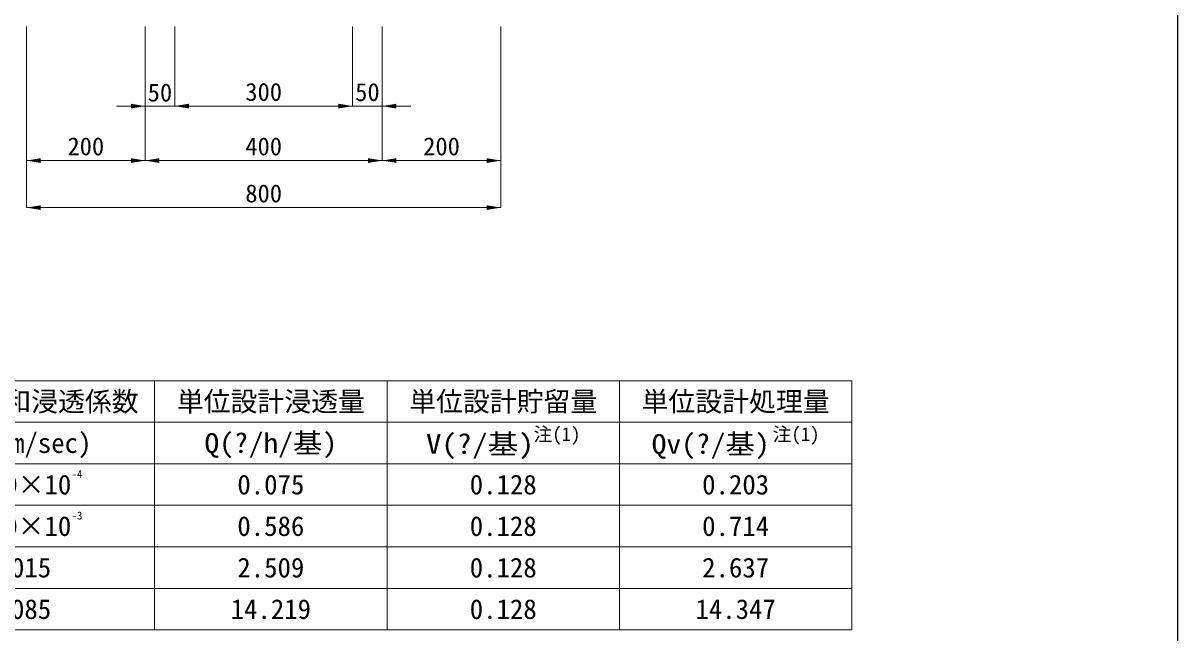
# Model space of a CAD drawing. Units: millimetres at full size; some dimension numbers follow another scale. Extents: x 40781 to 122968, y -21714 to -2620.
# Drawn here: x 45344 to 47292, y -7774 to -6746 of the extents above; entities that cross this region are included whole.
import ezdxf
from ezdxf.enums import TextEntityAlignment as Align

# ---------------------------------------------------------------- set-up
doc = ezdxf.new("R2010")
doc.units = ezdxf.units.MM
doc.header["$LTSCALE"] = 18
for name, color, linetype, lineweight in [('0_2', 7, 'Continuous', 9), ('Defpoints_3', 7, 'Continuous', 13), ('寸法線', 7, 'Continuous', 9), ('枠', 5, 'Continuous', 25)]:
    doc.layers.add(name, color=color, linetype=linetype, lineweight=lineweight)
doc.styles.add('ＭＳ ゴシック', font='')
doc.styles.get('ＭＳ ゴシック').set_extended_font_data('MS Gothic')

# ---------------------------------------------------------------- blocks, each defined once
blk = doc.blocks.new('filled_arrow')
at = {"color": 0, "linetype": 'Continuous', "lineweight": -2}
blk.add_solid([(7.5, 1.25), (0, 0), (7.5, -1.25)], dxfattribs=at)

msp = doc.modelspace()

# ---------------------------------------------------------------- linework, layer by layer
at = {"layer": '0_2', "lineweight": 13}
for p, q in [((44754.04, -7348.95), (46742.04, -7348.95)), ((45566.04, -7348.95), (45566.04, -7768.95)), ((45958.04, -7348.95), (45958.04, -7768.95)), ((46350.04, -7348.95), (46350.04, -7768.95)), ((46742.04, -7348.95), (46742.04, -7768.95)), ((44754.04, -7488.95), (46742.04, -7488.95)), ((44754.04, -7558.95), (46742.04, -7558.95)), ((44754.04, -7628.95), (46742.04, -7628.95)), ((44754.04, -7698.95), (46742.04, -7698.95)), ((44754.04, -7768.95), (46742.04, -7768.95))]:
    msp.add_line(p, q, dxfattribs=at)
at = {"layer": 'Defpoints_3', "color": 8, "lineweight": 0}
msp.add_line((44754.04, -7418.95), (46742.04, -7418.95), dxfattribs=at)
at = {"layer": '寸法線'}
for p, q in [((45349.95, -6751.55), (45349.95, -6977.55)), ((45349.95, -6751.55), (45349.95, -7056.88)), ((45549.95, -6751.55), (45549.95, -6977.55)), ((45549.95, -6751.55), (45549.95, -6977.55)), ((45549.95, -6751.55), (45549.95, -6885.74)), ((45599.95, -6751.55), (45599.95, -6885.74)), ((45599.95, -6751.55), (45599.95, -6885.74)), ((45899.95, -6751.55), (45899.95, -6885.74)), ((45899.95, -6751.55), (45899.95, -6885.74)), ((45949.95, -6751.55), (45949.95, -6977.55)), ((45949.95, -6751.55), (45949.95, -6977.55)), ((45949.95, -6751.55), (45949.95, -6885.74)), ((46149.95, -6751.55), (46149.95, -6977.55)), ((46149.95, -6751.55), (46149.95, -7056.88)), ((45501.95, -6885.74), (45647.95, -6885.74)), ((45599.95, -6885.74), (45899.95, -6885.74)), ((45851.95, -6885.74), (45997.95, -6885.74)), ((45349.95, -6977.55), (45549.95, -6977.55)), ((45549.95, -6977.55), (45949.95, -6977.55)), ((45949.95, -6977.55), (46149.95, -6977.55)), ((45349.95, -7056.88), (46149.95, -7056.88))]:
    msp.add_line(p, q, dxfattribs=at)
at = {"layer": '枠'}
msp.add_line((47292.03, -9323.95), (47292.03, -4843.95), dxfattribs=at)

# ---------------------------------------------------------------- block references
at = {"layer": '寸法線', "xscale": 3.2, "yscale": 3.2, "rotation": 180}
for p in [(45549.95, -6885.74), (45899.95, -6885.74), (45899.95, -6885.74), (45549.95, -6977.55), (45949.95, -6977.55), (46149.95, -6977.55), (46149.95, -7056.88)]:
    msp.add_blockref('filled_arrow', p, dxfattribs=at)
at = {"layer": '寸法線', "xscale": 3.2, "yscale": 3.2}
for p in [(45599.95, -6885.74), (45599.95, -6885.74), (45949.95, -6885.74), (45349.95, -6977.55), (45549.95, -6977.55), (45949.95, -6977.55), (45349.95, -7056.88)]:
    msp.add_blockref('filled_arrow', p, dxfattribs=at)

# ---------------------------------------------------------------- texts
at = {"layer": '0_2', "style": 'ＭＳ ゴシック'}
for s, height, p in [('土壌の飽和浸透係数', 33.23, (45335.04, -7383.95)), ('単位設計浸透量', 33.23, (45762.04, -7383.95)), ('単位設計貯留量', 33.23, (46154.04, -7383.95)), ('単位設計処理量', 33.23, (46546.04, -7383.95)), (' k (cm/sec)', 33.23, (45335.04, -7453.95)), ('4.50×10', 33.23, (45335.04, -7523.95)), ('-4', 13.29, (45435.08, -7506.15)), ('0.075', 33.23, (45762.04, -7523.95)), ('0.128', 33.23, (46154.04, -7523.95)), ('0.203', 33.23, (46546.04, -7523.95)), ('-3', 13.29, (45435.08, -7576.15)), ('3.50×10', 33.23, (45335.04, -7593.95)), ('0.586', 33.23, (45762.04, -7593.95)), ('0.128', 33.23, (46154.04, -7593.95)), ('0.714', 33.23, (46546.04, -7593.95)), ('0.015', 33.23, (45335.04, -7663.95)), ('2.509', 33.23, (45762.04, -7663.95)), ('0.128', 33.23, (46154.04, -7663.95)), ('2.637', 33.23, (46546.04, -7663.95)), ('0.085', 33.23, (45335.04, -7733.95)), ('14.219', 33.23, (45762.04, -7733.95)), ('0.128', 33.23, (46154.04, -7733.95)), ('14.347', 33.23, (46546.04, -7733.95))]:
    msp.add_text(s, height=height, dxfattribs=at).set_placement(p, align=Align.MIDDLE_CENTER)
at = {"layer": '0_2', "style": 'ＭＳ ゴシック', "width": 1.1}
msp.add_text('Q(?/h/基)', height=33.23, dxfattribs=at).set_placement((45762.04, -7453.95), align=Align.MIDDLE_CENTER)
at = {"layer": '0_2', "style": 'ＭＳ ゴシック'}
for s, width, p in [('V(?/基)', 1.15, (46023.73, -7482.06)), ('Qv(?/基)', 1.1, (46404.4, -7482.06))]:
    msp.add_text(s, height=33.23, dxfattribs=dict(at, width=width)).set_placement(p, align=Align.BOTTOM_LEFT)
for p in [(46205.03, -7457.56), (46608.36, -7457.56)]:
    msp.add_text('注(1)', height=23.26, dxfattribs=at).set_placement(p, align=Align.BOTTOM_LEFT)
at = {"layer": '寸法線', "style": 'ＭＳ ゴシック'}
for s, p in [('50', (45574.95, -6862.74)), ('300', (45749.95, -6861.74)), ('50', (45924.95, -6861.99)), ('200', (45449.95, -6953.55)), ('400', (45749.95, -6953.55)), ('200', (46049.95, -6953.55)), ('800', (45749.95, -7032.88))]:
    msp.add_text(s, height=30.38, dxfattribs=at).set_placement(p, align=Align.MIDDLE_CENTER)

doc.saveas('drawing.dxf')
